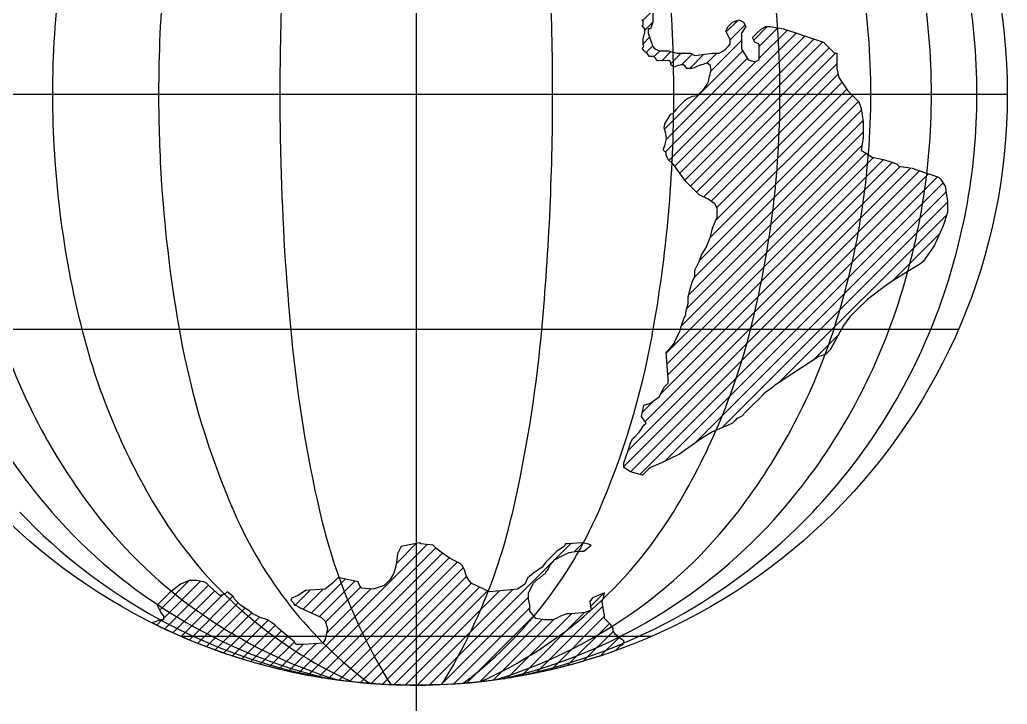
# Model space of a CAD drawing. Header units: metres. Extents: x -0.97 to 0.97, y -2.04 to 0.27.
# Drawn here: x -0.314 to 0.467, y -1.476 to -0.935 of the extents above; entities that cross this region are included whole.
import ezdxf

# ---------------------------------------------------------------- set-up
doc = ezdxf.new("R2010")
doc.units = ezdxf.units.M
doc.layers.add('ceco.net 83', color=7, linetype='Continuous')

msp = doc.modelspace()

# ---------------------------------------------------------------- linework, layer by layer
at = {"layer": 'ceco.net 83', "color": 8}
for p, q in [((0, -0.52633), (0, -1.46119)), ((0.17899, -0.93525), (0.17899, -0.9348)), ((0.17944, -0.93614), (0.17899, -0.93525)), ((0.17944, -0.93659), (0.17944, -0.93614)), ((0.17944, -0.93883), (0.17944, -0.93659)), ((0.18705, -0.93678), (0.1853, -0.94204)), ((0.18705, -0.92978), (0.18705, -0.93678)), ((0.24665, -0.94029), (0.25016, -0.93678)), ((0.25016, -0.93678), (0.25541, -0.93503)), ((0.25541, -0.93503), (0.25892, -0.93678)), ((0.25892, -0.93678), (0.26067, -0.94029)), ((0.17899, -0.93973), (0.17944, -0.93883)), ((0.17899, -0.94063), (0.17899, -0.93973)), ((0.17989, -0.94108), (0.17899, -0.94063)), ((0.18079, -0.94242), (0.17989, -0.94108)), ((0.18079, -0.94377), (0.18079, -0.94242)), ((0.18079, -0.94556), (0.18079, -0.94377)), ((0.1853, -0.94204), (0.18355, -0.94204)), ((0.18355, -0.94204), (0.18355, -0.94554)), ((0.2449, -0.94379), (0.24665, -0.94029)), ((0.2484, -0.9508), (0.2449, -0.94379)), ((0.26067, -0.94029), (0.25717, -0.94554)), ((0.26944, -0.94554), (0.27294, -0.94204)), ((0.27294, -0.94204), (0.27645, -0.94029)), ((0.27645, -0.94029), (0.27995, -0.94029)), ((0.27995, -0.94029), (0.29047, -0.94204)), ((0.29047, -0.94204), (0.30099, -0.94554)), ((0.17944, -0.94915), (0.17989, -0.94825)), ((0.17944, -0.95005), (0.17944, -0.94915)), ((0.17944, -0.95319), (0.17944, -0.95005)), ((0.17989, -0.94825), (0.18034, -0.94646)), ((0.18034, -0.94646), (0.18079, -0.94556)), ((0.18355, -0.94554), (0.18705, -0.95606)), ((0.2484, -0.9543), (0.2484, -0.9508)), ((0.25717, -0.94554), (0.25717, -0.9473)), ((0.25717, -0.9473), (0.25717, -0.94905)), ((0.25717, -0.94905), (0.25717, -0.95255)), ((0.25717, -0.95255), (0.25717, -0.95781)), ((0.26593, -0.94905), (0.26944, -0.94554)), ((0.26768, -0.95255), (0.26593, -0.94905)), ((0.27119, -0.9543), (0.26768, -0.95255)), ((0.30099, -0.94554), (0.30625, -0.9473)), ((0.30625, -0.9473), (0.32202, -0.95255)), ((0.32202, -0.95255), (0.32728, -0.95781)), ((0.17871, -0.95739), (0.18006, -0.95604)), ((0.18034, -0.95947), (0.17871, -0.95739)), ((0.17944, -0.95408), (0.17944, -0.95319)), ((0.17944, -0.95453), (0.17944, -0.95408)), ((0.18006, -0.95604), (0.17944, -0.95453)), ((0.18079, -0.95991), (0.18034, -0.95947)), ((0.18169, -0.96081), (0.18079, -0.95991)), ((0.18705, -0.95606), (0.18881, -0.95781)), ((0.18881, -0.95781), (0.19231, -0.95956)), ((0.19231, -0.95956), (0.19757, -0.95956)), ((0.19757, -0.95956), (0.19932, -0.95956)), ((0.19932, -0.95956), (0.20634, -0.96131)), ((0.23964, -0.96131), (0.24314, -0.95956)), ((0.24314, -0.95956), (0.2449, -0.95781)), ((0.2449, -0.95781), (0.24665, -0.95606)), ((0.24665, -0.95606), (0.2484, -0.9543)), ((0.25717, -0.95781), (0.26243, -0.96657)), ((0.27119, -0.95606), (0.27119, -0.9543)), ((0.27119, -0.96657), (0.27119, -0.95606)), ((0.32728, -0.95781), (0.33079, -0.96131)), ((0.18258, -0.96171), (0.18169, -0.96081)), ((0.18348, -0.96261), (0.18258, -0.96171)), ((0.18438, -0.96395), (0.18348, -0.96261)), ((0.18707, -0.96395), (0.18438, -0.96395)), ((0.18797, -0.96395), (0.18707, -0.96395)), ((0.18931, -0.9653), (0.18797, -0.96395)), ((0.19021, -0.96709), (0.18931, -0.9653)), ((0.19066, -0.96754), (0.19021, -0.96709)), ((0.19874, -0.96709), (0.19066, -0.96754)), ((0.20053, -0.96754), (0.19874, -0.96709)), ((0.20143, -0.96933), (0.20053, -0.96754)), ((0.20634, -0.96131), (0.20984, -0.96131)), ((0.20984, -0.96131), (0.21335, -0.96131)), ((0.21335, -0.96131), (0.21685, -0.96131)), ((0.21685, -0.96131), (0.22036, -0.96306)), ((0.22036, -0.96306), (0.23438, -0.96131)), ((0.23438, -0.96131), (0.23964, -0.96131)), ((0.26243, -0.96657), (0.26768, -0.96832)), ((0.26768, -0.96832), (0.27119, -0.96657)), ((0.33079, -0.96131), (0.33254, -0.96131)), ((0.33254, -0.96131), (0.33254, -0.96306)), ((0.33254, -0.96306), (0.33254, -0.96832)), ((0.33254, -0.96832), (0.33254, -0.97358)), ((0.20143, -0.97068), (0.20143, -0.96933)), ((0.20188, -0.97113), (0.20143, -0.97068)), ((0.20412, -0.97247), (0.20188, -0.97113)), ((0.20502, -0.97202), (0.20412, -0.97247)), ((0.20726, -0.97113), (0.20502, -0.97202)), ((0.2104, -0.97068), (0.20726, -0.97113)), ((0.2113, -0.97068), (0.2104, -0.97068)), ((0.21265, -0.97158), (0.2113, -0.97068)), ((0.21399, -0.97337), (0.21265, -0.97158)), ((0.21803, -0.97337), (0.21399, -0.97337)), ((0.21983, -0.97292), (0.21803, -0.97337)), ((0.22252, -0.97158), (0.21983, -0.97292)), ((0.22386, -0.97113), (0.22252, -0.97158)), ((0.22656, -0.97023), (0.22386, -0.97113)), ((0.22925, -0.96933), (0.22656, -0.97023)), ((0.23015, -0.96933), (0.22925, -0.96933)), ((0.23284, -0.97113), (0.23015, -0.96933)), ((0.23284, -0.97158), (0.23284, -0.97113)), ((0.23329, -0.97471), (0.23284, -0.97158)), ((0.23284, -0.97651), (0.23329, -0.97471)), ((0.33254, -0.97358), (0.33429, -0.98058)), ((0.23015, -0.98593), (0.23104, -0.98368)), ((0.23104, -0.98368), (0.23194, -0.97965)), ((0.23194, -0.97965), (0.23239, -0.9783)), ((0.23239, -0.9783), (0.23284, -0.97651)), ((0.33429, -0.98058), (0.3413, -0.9911)), ((0.22431, -0.9931), (0.2279, -0.98907)), ((0.2279, -0.98907), (0.23015, -0.98593)), ((0.3413, -0.9911), (0.34481, -0.9946)), ((-0.46743, -0.99376), (0.46743, -0.99376)), ((0.21085, -1.00028), (0.21265, -0.99849)), ((0.21265, -0.99849), (0.21399, -0.99759)), ((0.21399, -0.99759), (0.21848, -0.99535)), ((0.21848, -0.99535), (0.22252, -0.9949)), ((0.22252, -0.9949), (0.22431, -0.9931)), ((0.34481, -0.9946), (0.35007, -0.99986)), ((0.20322, -1.0088), (0.20457, -1.00746)), ((0.20457, -1.00746), (0.20592, -1.00566)), ((0.20592, -1.00566), (0.20816, -1.00297)), ((0.20816, -1.00297), (0.21085, -1.00028)), ((0.35007, -0.99986), (0.35182, -1.00511)), ((0.35182, -1.00511), (0.35357, -1.01562)), ((0.19649, -1.01732), (0.20143, -1.0097)), ((0.20143, -1.0097), (0.20322, -1.0088)), ((0.19604, -1.02046), (0.19649, -1.01732)), ((0.19739, -1.02495), (0.19604, -1.02046)), ((0.35357, -1.01562), (0.35357, -1.01738)), ((0.35357, -1.01738), (0.35357, -1.01913)), ((0.35357, -1.01913), (0.35357, -1.02088)), ((0.35357, -1.02088), (0.35357, -1.02789)), ((0.19649, -1.03437), (0.19784, -1.02898)), ((0.19784, -1.02898), (0.19739, -1.02495)), ((0.35357, -1.02789), (0.35182, -1.0384)), ((0.19548, -1.03739), (0.19604, -1.03571)), ((0.19582, -1.0384), (0.19548, -1.03739)), ((0.19757, -1.04015), (0.19582, -1.0384)), ((0.19604, -1.03571), (0.19649, -1.03437)), ((0.35182, -1.0384), (0.35532, -1.04015)), ((0.19757, -1.0419), (0.19757, -1.04015)), ((0.19932, -1.04541), (0.19757, -1.0419)), ((0.20283, -1.04891), (0.19932, -1.04541)), ((0.35532, -1.04015), (0.36058, -1.04366)), ((0.36058, -1.04366), (0.36935, -1.04541)), ((0.36935, -1.04541), (0.37461, -1.04716)), ((0.20458, -1.05066), (0.20283, -1.04891)), ((0.20809, -1.05592), (0.20458, -1.05066)), ((0.37461, -1.04716), (0.37986, -1.04891)), ((0.37986, -1.04891), (0.38162, -1.05066)), ((0.38162, -1.05066), (0.39213, -1.05242)), ((0.39213, -1.05242), (0.40265, -1.05592)), ((0.21335, -1.06293), (0.20809, -1.05592)), ((0.40265, -1.05592), (0.40791, -1.05767)), ((0.40791, -1.05767), (0.41317, -1.05942)), ((0.41317, -1.05942), (0.41492, -1.06118)), ((0.41492, -1.06118), (0.41843, -1.06643)), ((0.21861, -1.06818), (0.21335, -1.06293)), ((0.22386, -1.07344), (0.21861, -1.06818)), ((0.41843, -1.06643), (0.42018, -1.0787)), ((0.23087, -1.07694), (0.22386, -1.07344)), ((0.23613, -1.08045), (0.23087, -1.07694)), ((0.23789, -1.08395), (0.23613, -1.08045)), ((0.23789, -1.09096), (0.23789, -1.08395)), ((0.42018, -1.0787), (0.42018, -1.08746)), ((0.23438, -1.09972), (0.23789, -1.09096)), ((0.42018, -1.08746), (0.41667, -1.09797)), ((0.23263, -1.10673), (0.23438, -1.09972)), ((0.41667, -1.09797), (0.40966, -1.11374)), ((0.22912, -1.11549), (0.23263, -1.10673)), ((0.22562, -1.12075), (0.22912, -1.11549)), ((0.40966, -1.11374), (0.4009, -1.126)), ((0.22386, -1.126), (0.22562, -1.12075)), ((0.22036, -1.13301), (0.22386, -1.126)), ((0.39914, -1.12775), (0.37636, -1.14177)), ((0.4009, -1.126), (0.39914, -1.12775)), ((0.21861, -1.14177), (0.22036, -1.13827)), ((0.22036, -1.13827), (0.22036, -1.13301)), ((0.2151, -1.15403), (0.21685, -1.14703)), ((0.21685, -1.14703), (0.21861, -1.14177)), ((0.3711, -1.14527), (0.35708, -1.15579)), ((0.37636, -1.14177), (0.3711, -1.14527)), ((0.2151, -1.15929), (0.2151, -1.15403)), ((0.35708, -1.15579), (0.34831, -1.16455)), ((0.21335, -1.1663), (0.2151, -1.15929)), ((0.21159, -1.17155), (0.21335, -1.16805)), ((0.21335, -1.16805), (0.21335, -1.1663)), ((0.34305, -1.1698), (0.3378, -1.17681)), ((0.34831, -1.16455), (0.34305, -1.1698)), ((0.20809, -1.18207), (0.20984, -1.17681)), ((0.20984, -1.17681), (0.21159, -1.17155)), ((0.3378, -1.17681), (0.32728, -1.19608)), ((-0.42882, -1.17977), (0.42882, -1.17977)), ((0.20458, -1.18907), (0.20809, -1.18207)), ((0.19757, -1.19783), (0.20108, -1.19433)), ((0.20108, -1.19433), (0.20441, -1.19012)), ((0.20441, -1.19012), (0.20458, -1.18907)), ((0.19932, -1.21886), (0.19757, -1.19783)), ((0.31852, -1.20134), (0.28346, -1.22411)), ((0.32377, -1.19959), (0.31852, -1.20134)), ((0.32728, -1.19608), (0.32377, -1.19959)), ((0.19231, -1.23287), (0.19582, -1.22587)), ((0.19582, -1.22587), (0.19932, -1.22236)), ((0.19932, -1.22236), (0.19932, -1.21886)), ((0.28171, -1.22587), (0.27645, -1.22937)), ((0.28346, -1.22411), (0.28171, -1.22587)), ((0.1853, -1.23813), (0.19231, -1.23287)), ((0.2747, -1.23112), (0.27119, -1.23463)), ((0.27645, -1.22937), (0.2747, -1.23112)), ((0.17829, -1.24864), (0.18004, -1.23988)), ((0.18004, -1.23988), (0.1853, -1.23813)), ((0.26593, -1.23988), (0.26067, -1.24514)), ((0.27119, -1.23463), (0.26593, -1.23988)), ((0.1818, -1.2539), (0.17829, -1.24864)), ((0.25717, -1.24864), (0.25366, -1.25039)), ((0.26067, -1.24514), (0.25717, -1.24864)), ((0.17654, -1.26091), (0.18004, -1.25565)), ((0.18004, -1.25565), (0.1818, -1.2539)), ((0.24665, -1.25565), (0.23789, -1.25915)), ((0.25016, -1.2539), (0.24665, -1.25565)), ((0.25191, -1.25215), (0.25016, -1.2539)), ((0.25366, -1.25039), (0.25191, -1.25215)), ((0.17128, -1.26616), (0.17303, -1.26441)), ((0.17303, -1.26441), (0.17654, -1.26091)), ((0.23438, -1.26091), (0.22562, -1.26616)), ((0.23789, -1.25915), (0.23438, -1.26091)), ((0.16777, -1.27492), (0.16953, -1.26967)), ((0.16953, -1.26967), (0.17128, -1.26616)), ((0.22562, -1.26616), (0.20809, -1.27843)), ((0.16427, -1.28543), (0.16777, -1.27492)), ((0.20809, -1.27843), (0.19407, -1.28543)), ((0.16427, -1.28894), (0.16427, -1.28543)), ((0.19407, -1.28543), (0.1853, -1.28894)), ((0.16953, -1.29244), (0.16427, -1.28894)), ((0.17907, -1.29517), (0.16953, -1.29244)), ((0.18355, -1.29069), (0.17907, -1.29517)), ((0.1853, -1.28894), (0.18355, -1.29069)), ((0.00264, -1.34851), (-0.0119, -1.35142)), ((0.00361, -1.34948), (0.00264, -1.34851)), ((0.0133, -1.35045), (0.00361, -1.34948)), ((0.01621, -1.35336), (0.0133, -1.35045)), ((0.11798, -1.34948), (0.11701, -1.35142)), ((0.11991, -1.34948), (0.11798, -1.34948)), ((0.13058, -1.34851), (0.11991, -1.34948)), ((0.13542, -1.34948), (0.13058, -1.34851)), ((0.13251, -1.3553), (0.13833, -1.35045)), ((0.13833, -1.35045), (0.13542, -1.34948)), ((-0.01481, -1.35723), (-0.01578, -1.36595)), ((-0.0119, -1.35142), (-0.01481, -1.35723)), ((0.02009, -1.35626), (0.01621, -1.35336)), ((0.02687, -1.36111), (0.02009, -1.35626)), ((0.11119, -1.3553), (0.10247, -1.36401)), ((0.10925, -1.36208), (0.11701, -1.3582)), ((0.11701, -1.35142), (0.11119, -1.3553)), ((0.11701, -1.3582), (0.12088, -1.35626)), ((0.12088, -1.35626), (0.12767, -1.3553)), ((0.12767, -1.3553), (0.13058, -1.3553)), ((0.13058, -1.3553), (0.13251, -1.3553)), ((-0.01578, -1.36595), (-0.01771, -1.37273)), ((0.03462, -1.36498), (0.02687, -1.36111)), ((0.03656, -1.36692), (0.03462, -1.36498)), ((0.10247, -1.36401), (0.09956, -1.36789)), ((0.10538, -1.36692), (0.10925, -1.36208)), ((-0.01771, -1.37273), (-0.02062, -1.37758)), ((0.0385, -1.3708), (0.03656, -1.36692)), ((0.03947, -1.37467), (0.0385, -1.3708)), ((0.09278, -1.37273), (0.08793, -1.37661)), ((0.09956, -1.36789), (0.09278, -1.37273)), ((0.09762, -1.37661), (0.10053, -1.3737)), ((0.10053, -1.3737), (0.10247, -1.37273)), ((0.10247, -1.37176), (0.10441, -1.36983)), ((0.10247, -1.37273), (0.10247, -1.37176)), ((0.10441, -1.36983), (0.10538, -1.36692)), ((-0.18636, -1.38145), (-0.19508, -1.38823)), ((-0.17957, -1.37855), (-0.18636, -1.38145)), ((-0.17376, -1.37855), (-0.17957, -1.37855)), ((-0.16794, -1.37951), (-0.17376, -1.37855)), ((-0.166, -1.38048), (-0.16794, -1.37951)), ((-0.1631, -1.38339), (-0.166, -1.38048)), ((-0.06617, -1.38048), (-0.07199, -1.38533)), ((-0.0623, -1.37661), (-0.06617, -1.38048)), ((-0.05939, -1.37661), (-0.0623, -1.37661)), ((-0.05454, -1.37758), (-0.05939, -1.37661)), ((-0.04582, -1.37951), (-0.05454, -1.37758)), ((-0.04485, -1.38242), (-0.04582, -1.37951)), ((-0.02062, -1.37758), (-0.02547, -1.38242)), ((0.04141, -1.37758), (0.03947, -1.37467)), ((0.04335, -1.38048), (0.04141, -1.37758)), ((0.05788, -1.38726), (0.04335, -1.38048)), ((0.08599, -1.38145), (0.08018, -1.38533)), ((0.08793, -1.37661), (0.08599, -1.38145)), ((0.0889, -1.38823), (0.09278, -1.38048)), ((0.09278, -1.38048), (0.09568, -1.37758)), ((0.09568, -1.37758), (0.09762, -1.37661)), ((-0.19508, -1.38823), (-0.20477, -1.39792)), ((-0.15534, -1.39017), (-0.1631, -1.38339)), ((-0.15146, -1.3892), (-0.15534, -1.39017)), ((-0.14953, -1.38726), (-0.15146, -1.3892)), ((-0.14468, -1.39114), (-0.14953, -1.38726)), ((-0.09331, -1.39017), (-0.09816, -1.39211)), ((-0.0875, -1.3863), (-0.09331, -1.39017)), ((-0.07199, -1.38533), (-0.0875, -1.3863)), ((-0.04291, -1.38436), (-0.04485, -1.38242)), ((-0.03419, -1.38533), (-0.04291, -1.38436)), ((-0.02547, -1.38242), (-0.03419, -1.38533)), ((0.08018, -1.38533), (0.05788, -1.38726)), ((0.0889, -1.39308), (0.0889, -1.38823)), ((0.14899, -1.38823), (0.1393, -1.39211)), ((0.14802, -1.39211), (0.14899, -1.38823)), ((-0.20477, -1.39792), (-0.20186, -1.40373)), ((-0.14371, -1.39308), (-0.14468, -1.39114)), ((-0.13886, -1.39792), (-0.14371, -1.39308)), ((-0.13305, -1.4018), (-0.13886, -1.39792)), ((-0.09816, -1.39211), (-0.09913, -1.39405)), ((-0.09913, -1.39405), (-0.09719, -1.39598)), ((-0.09719, -1.39598), (-0.09622, -1.39792)), ((-0.09622, -1.39792), (-0.09525, -1.39792)), ((-0.09525, -1.39792), (-0.09331, -1.39889)), ((0.08987, -1.39792), (0.0889, -1.39308)), ((0.08987, -1.40276), (0.08987, -1.39792)), ((0.1393, -1.39211), (0.13736, -1.39501)), ((0.13736, -1.39501), (0.13833, -1.4018)), ((0.14705, -1.39501), (0.14802, -1.39211)), ((0.14802, -1.4018), (0.14705, -1.39501)), ((-0.20186, -1.40373), (-0.19993, -1.40664)), ((-0.12917, -1.4047), (-0.13305, -1.4018)), ((-0.12336, -1.40761), (-0.12917, -1.4047)), ((-0.09331, -1.39889), (-0.09234, -1.39986)), ((-0.09234, -1.39986), (-0.0749, -1.40761)), ((0.09471, -1.40858), (0.08987, -1.40276)), ((0.11701, -1.40567), (0.1141, -1.40664)), ((0.11894, -1.4047), (0.11701, -1.40567)), ((0.12282, -1.4047), (0.11894, -1.4047)), ((0.13348, -1.40373), (0.12282, -1.4047)), ((0.13833, -1.4018), (0.13348, -1.40373)), ((0.14899, -1.40567), (0.14802, -1.4018)), ((0.14899, -1.40664), (0.14899, -1.40567)), ((-0.20186, -1.40955), (-0.20892, -1.4119)), ((-0.19993, -1.40955), (-0.20186, -1.40955)), ((-0.19993, -1.40664), (-0.19993, -1.40955)), ((-0.11754, -1.40955), (-0.12336, -1.40761)), ((-0.11173, -1.41342), (-0.11754, -1.40955)), ((-0.10882, -1.41633), (-0.11173, -1.41342)), ((-0.0749, -1.40761), (-0.07199, -1.41051)), ((-0.07199, -1.41051), (-0.07005, -1.41633)), ((0.1015, -1.40955), (0.09471, -1.40858)), ((0.10828, -1.40955), (0.1015, -1.40955)), ((0.11216, -1.40761), (0.10828, -1.40955)), ((0.1141, -1.40664), (0.11216, -1.40761)), ((0.14899, -1.40858), (0.14899, -1.40664)), ((0.15093, -1.41051), (0.14899, -1.40858)), ((0.15384, -1.41342), (0.15093, -1.41051)), ((0.15577, -1.41633), (0.15384, -1.41342)), ((-0.10688, -1.41827), (-0.10882, -1.41633)), ((-0.10107, -1.42311), (-0.10688, -1.41827)), ((-0.07005, -1.41633), (-0.07199, -1.42505)), ((0.15577, -1.41827), (0.15577, -1.41633)), ((0.15771, -1.42117), (0.15577, -1.41827)), ((0.16256, -1.42505), (0.15771, -1.42117)), ((-0.18601, -1.42258), (0.18601, -1.42258)), ((-0.09622, -1.42698), (-0.10107, -1.42311)), ((-0.09525, -1.42892), (-0.09622, -1.42698)), ((-0.08944, -1.42892), (-0.09525, -1.42892)), ((-0.07393, -1.42795), (-0.08944, -1.42892)), ((-0.07199, -1.42505), (-0.07393, -1.42795)), ((0.16159, -1.42989), (0.16353, -1.42892)), ((0.1645, -1.42602), (0.16256, -1.42505)), ((0.16353, -1.42892), (0.1645, -1.42602)), ((0.15769, -1.43378), (0.16159, -1.42989))]:
    msp.add_line(p, q, dxfattribs=at)
at = {"layer": 'ceco.net 83', "color": 0}
for p, q in [((0.17911, -0.93548), (0.18817, -0.92642)), ((0.18079, -0.94319), (0.18699, -0.93699)), ((0.24523, -0.94445), (0.25426, -0.93542)), ((0.24836, -0.95071), (0.26004, -0.93902)), ((0.26688, -0.95095), (0.27754, -0.94029)), ((0.27119, -0.95603), (0.28593, -0.94128)), ((0.27119, -0.96541), (0.29354, -0.94306)), ((0.17944, -0.95392), (0.18462, -0.94875)), ((0.19995, -1.04604), (0.30058, -0.94541)), ((0.20463, -1.05074), (0.30762, -0.94775)), ((0.20841, -1.05635), (0.31466, -0.9501)), ((0.21243, -1.06171), (0.3217, -0.95245)), ((0.23314, -0.97531), (0.25717, -0.95128)), ((0.18181, -0.96094), (0.18696, -0.95579)), ((0.18808, -0.96406), (0.19257, -0.95956)), ((0.19418, -0.96734), (0.20143, -0.96009)), ((0.19635, -1.02148), (0.25824, -0.95959)), ((0.21697, -1.06655), (0.3265, -0.95703)), ((0.19701, -1.03959), (0.26888, -0.96772)), ((0.19771, -1.02951), (0.26176, -0.96546)), ((0.20143, -0.96948), (0.20959, -0.96131)), ((0.20948, -0.97081), (0.21827, -0.96202)), ((0.21631, -0.97337), (0.2275, -0.96217)), ((0.22167, -1.07125), (0.3316, -0.96131)), ((0.22973, -0.96933), (0.23775, -0.96131)), ((0.22719, -1.07511), (0.33254, -0.96976)), ((0.23319, -1.07849), (0.33365, -0.97803)), ((0.23681, -1.09364), (0.34052, -0.98993)), ((0.23763, -1.08344), (0.33677, -0.9843)), ((0.22418, -1.12504), (0.34972, -0.99951)), ((0.23231, -1.10753), (0.34502, -0.99482)), ((0.22036, -1.13825), (0.35206, -1.00655)), ((0.21548, -1.15252), (0.3534, -1.0146)), ((0.2141, -1.16328), (0.35357, -1.02381)), ((0.20978, -1.17698), (0.35251, -1.03426)), ((0.19763, -1.19852), (0.35573, -1.04042)), ((0.19835, -1.20719), (0.36166, -1.04387)), ((0.19907, -1.21585), (0.36947, -1.04545)), ((0.16758, -1.2755), (0.39087, -1.05221)), ((0.181, -1.2527), (0.38283, -1.05087)), ((0.19319, -1.23111), (0.37651, -1.0478)), ((0.16427, -1.2882), (0.39807, -1.05439)), ((0.16946, -1.29239), (0.40511, -1.05674)), ((0.17673, -1.2945), (0.41215, -1.05909)), ((0.19631, -1.28431), (0.41673, -1.06389)), ((0.21971, -1.27029), (0.41907, -1.07094)), ((0.2418, -1.25759), (0.42018, -1.07921)), ((0.28689, -1.22188), (0.41961, -1.08917)), ((0.37644, -1.14172), (0.41386, -1.1043)), ((0.31368, -1.20448), (0.33353, -1.18463)), ((0.17895, -1.24536), (0.1888, -1.2355)), ((-0.09321, -1.45183), (0.00863, -1.34998)), ((-0.01566, -1.36488), (0.00023, -1.349)), ((0.01013, -1.4611), (0.12193, -1.3493)), ((0.12493, -1.35569), (0.13185, -1.34877)), ((-0.08536, -1.45335), (0.01542, -1.35257)), ((-0.07738, -1.45476), (0.02069, -1.35669)), ((-0.01222, -1.35206), (-0.0115, -1.35134)), ((-0.06928, -1.45605), (0.02616, -1.3606)), ((-0.06106, -1.45721), (0.03232, -1.36383)), ((-0.0527, -1.45823), (0.03725, -1.36829)), ((-0.2028, -1.40186), (-0.17949, -1.37855)), ((-0.19993, -1.40837), (-0.17062, -1.37907)), ((-0.19894, -1.41677), (-0.16433, -1.38216)), ((-0.08296, -1.40403), (-0.05618, -1.37725)), ((-0.07646, -1.40691), (-0.04847, -1.37893)), ((-0.0442, -1.45912), (0.03978, -1.37514)), ((-0.03555, -1.45986), (0.04367, -1.38064)), ((-0.19251, -1.41973), (-0.1594, -1.38662)), ((-0.18601, -1.42261), (-0.15298, -1.38958)), ((-0.09562, -1.39792), (-0.08376, -1.38606)), ((-0.08946, -1.40114), (-0.07375, -1.38544)), ((-0.07166, -1.4115), (-0.04372, -1.38356)), ((-0.07089, -1.42012), (-0.03591, -1.38514)), ((-0.02675, -1.46045), (0.05007, -1.38362)), ((-0.0178, -1.46087), (0.05647, -1.38661)), ((-0.00867, -1.46113), (0.06589, -1.38657)), ((0.00064, -1.46121), (0.07617, -1.38568)), ((0.13793, -1.399), (0.1485, -1.38843)), ((-0.17942, -1.42541), (-0.14494, -1.39093)), ((-0.17275, -1.42812), (-0.14071, -1.39608)), ((0.01983, -1.46079), (0.0889, -1.39172)), ((-0.16599, -1.43075), (-0.13544, -1.4002)), ((-0.15915, -1.43329), (-0.12997, -1.40411)), ((0.02974, -1.46027), (0.08987, -1.40014)), ((0.07189, -1.45565), (0.12284, -1.4047)), ((0.08318, -1.45375), (0.13317, -1.40376)), ((0.09482, -1.4515), (0.14758, -1.39873)), ((-0.20528, -1.41373), (-0.2011, -1.40955)), ((-0.15221, -1.43574), (-0.12384, -1.40737)), ((-0.14518, -1.4381), (-0.117, -1.40991)), ((0.03988, -1.45951), (0.09294, -1.40645)), ((0.05027, -1.4585), (0.09951, -1.40926)), ((0.06093, -1.45723), (0.10894, -1.40922)), ((0.10687, -1.44883), (0.14899, -1.40671)), ((0.11937, -1.44572), (0.15275, -1.41234)), ((-0.13806, -1.44036), (-0.11142, -1.41372)), ((-0.13084, -1.44253), (-0.10672, -1.4184)), ((0.1324, -1.44207), (0.15595, -1.41852)), ((-0.12353, -1.4446), (-0.1016, -1.42267)), ((-0.11611, -1.44656), (-0.09639, -1.42685)), ((-0.10859, -1.44843), (-0.08906, -1.4289)), ((-0.10096, -1.45018), (-0.07905, -1.42827)), ((0.14604, -1.43782), (0.16048, -1.42338))]:
    msp.add_line(p, q, dxfattribs=at)
at = {"layer": 'ceco.net 83', "color": 9}
msp.add_line((0, -1.46119), (0, -1.59515), dxfattribs=at)
at = {"layer": 'ceco.net 83', "color": 8}
msp.add_circle((0, -0.99376), 0.46743, dxfattribs=at)
for centre, radius, start, end in [((0.86595, -0.99376), 1.0697, 169.76525, 180), ((1.9159, -0.99376), 2.02377, 174.53982, 180), ((-1.9159, -0.99376), 2.02377, 0, 5.46018), ((-0.86595, -0.99376), 1.0697, 360, 10.23475), ((0.46933, -0.99376), 0.75698, 165.69979, 180), ((-0.46933, -0.99376), 0.75698, 360, 14.30021), ((-0.24617, -0.99376), 0.60573, 360, 17.67322), ((-0.12747, -0.99376), 0.53497, 0, 19.85512), ((-0.04872, -0.99376), 0.49218, 0, 21.45343), ((0.46933, -0.99376), 0.75698, 180, 194.30021), ((0.86595, -0.99376), 1.0697, 180, 183.84807), ((1.9159, -0.99376), 2.02377, 180, 181.55612), ((-1.9159, -0.99376), 2.02377, 354.53982, 360), ((-0.86595, -0.99376), 1.0697, 349.76525, 0), ((-0.46933, -0.99376), 0.75698, 345.69979, 0), ((-0.24617, -0.99376), 0.60573, 342.32678, 0), ((-0.12747, -0.99376), 0.53497, 340.14488, 360), ((-0.04872, -0.99376), 0.49218, 338.54657, 360), ((1.9159, -0.99376), 2.02377, 181.55612, 185.46018), ((0.86595, -0.99376), 1.0697, 183.84807, 190.23475), ((0.06518, -1.01625), 0.46874, 199.85512, 221.08175), ((0.12541, -1.03223), 0.47899, 197.67322, 217.56859), ((-0.12541, -1.03223), 0.47899, 322.43141, 342.32678), ((-0.06518, -1.01625), 0.46874, 318.91825, 340.14488), ((-0.02498, -1.00309), 0.46667, 316.50744, 338.54657), ((0.23779, -1.05278), 0.51804, 194.30021, 211.6075), ((0.43615, -1.07136), 0.63296, 190.23475, 203.55226), ((0.96007, -1.08512), 1.06358, 185.46018, 192.99462), ((-0.96007, -1.08512), 1.06358, 347.00538, 354.53982), ((-0.43615, -1.07136), 0.63296, 336.44774, 349.76525), ((-0.23779, -1.05278), 0.51804, 328.3925, 345.69979), ((0.00978, -1.01751), 0.44572, 223.49256, 259.19892), ((0.02545, -1.05089), 0.41604, 221.08175, 256.88364), ((0.04876, -1.0912), 0.38228, 217.56859, 253.13388), ((0.09168, -1.1427), 0.34647, 211.6075, 245.66644), ((0.16642, -1.18894), 0.33871, 203.55226, 233.07649), ((0.36664, -1.22207), 0.45455, 192.99462, 211.67427), ((-0.36664, -1.22207), 0.45455, 328.32573, 347.00538), ((-0.16642, -1.18894), 0.33871, 306.92351, 336.44774), ((-0.09168, -1.1427), 0.34647, 294.33356, 328.3925), ((-0.04876, -1.0912), 0.38228, 286.86612, 322.43141), ((-0.02545, -1.05089), 0.41604, 283.11636, 318.91825), ((-0.00978, -1.01751), 0.44572, 280.80108, 316.50744), ((0, -0.99376), 0.46743, 243.45097, 289.7162)]:
    msp.add_arc(centre, radius, start, end, dxfattribs=at)

doc.saveas('drawing.dxf')
